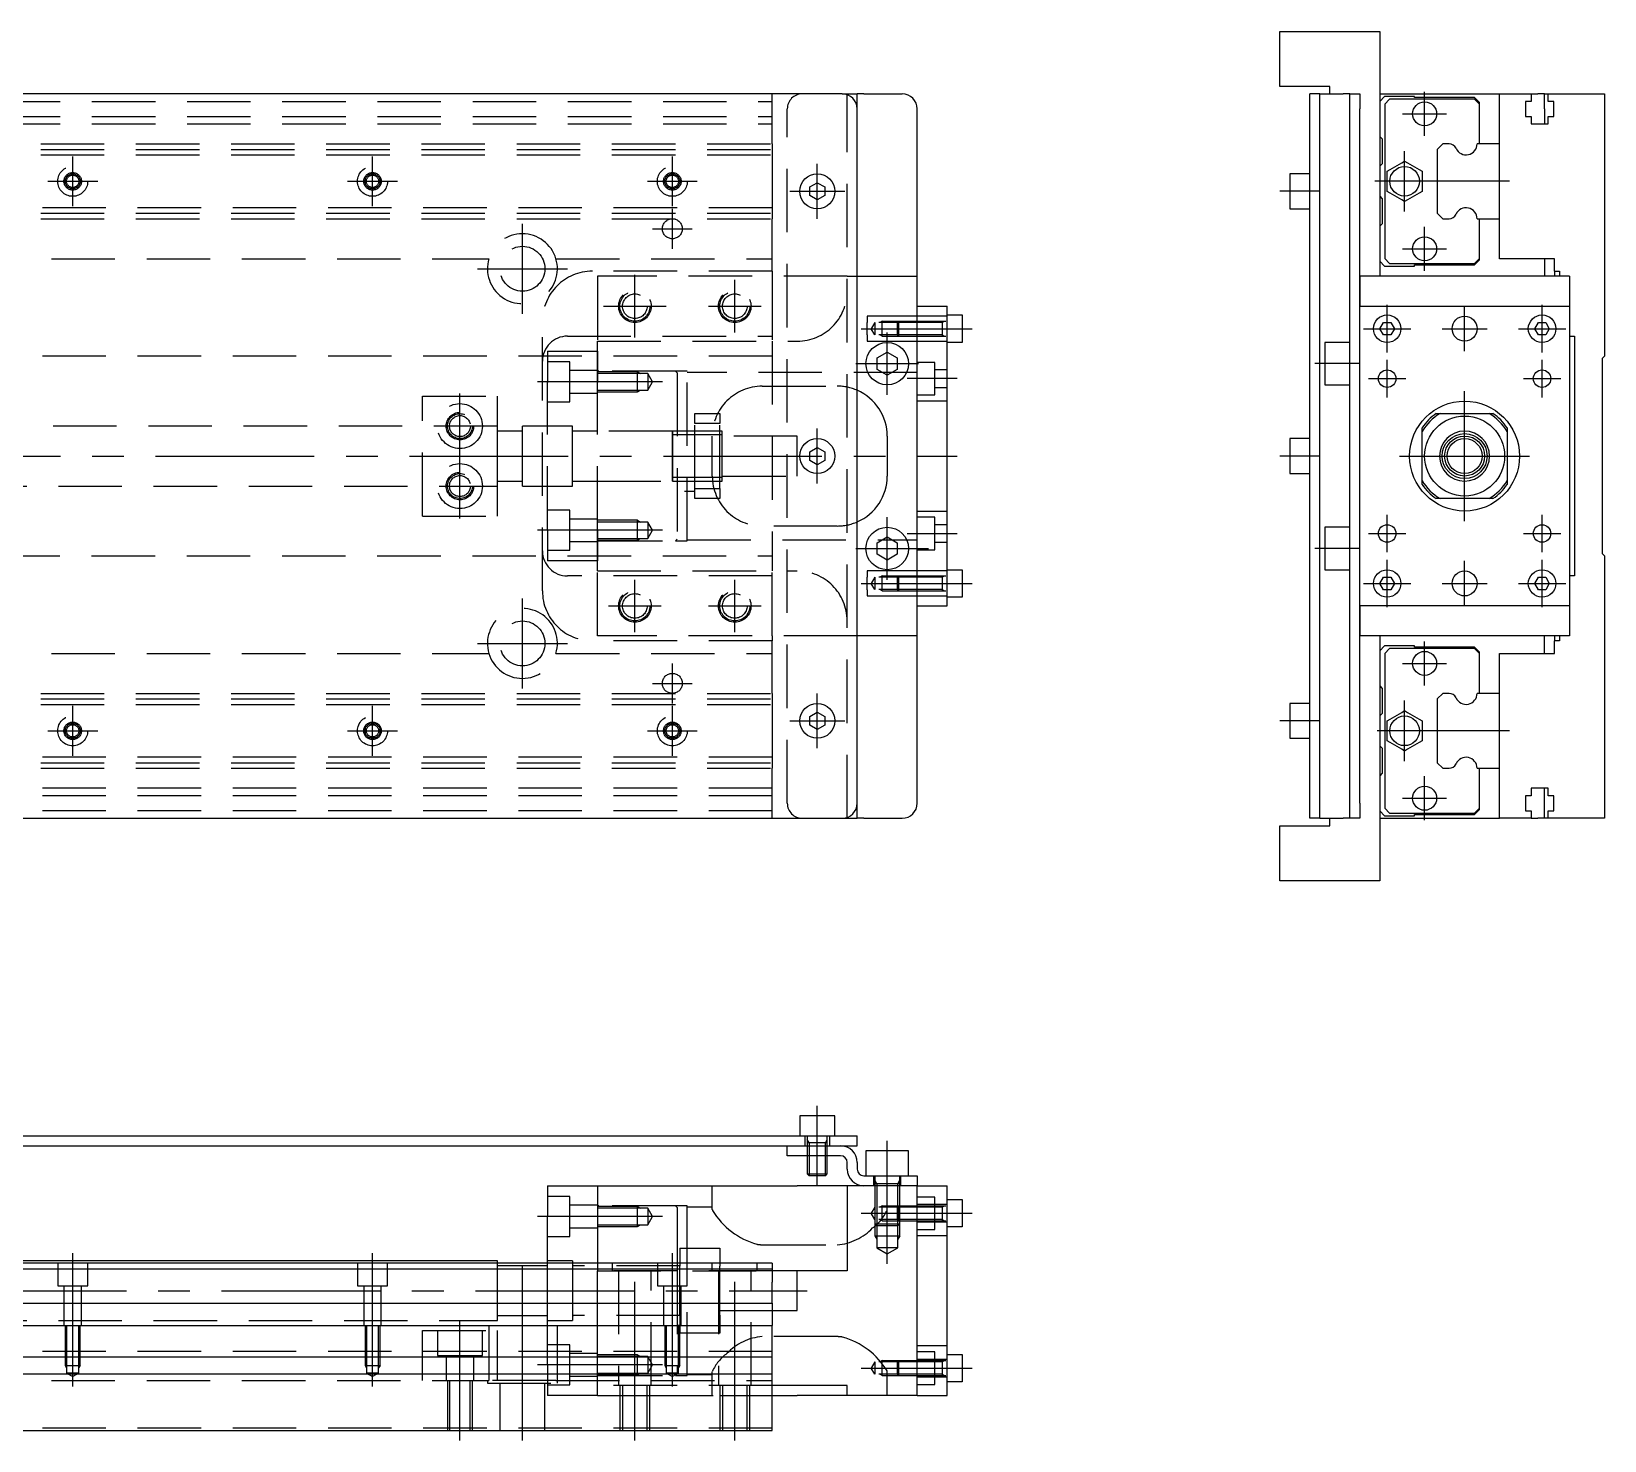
# Model space of a CAD drawing. Extents: x -94 to 627, y -24 to 282.
# Drawn here: x 311.7 to 626.6, y -2 to 280.1 of the extents above; entities that cross this region are included whole.
import ezdxf

# ---------------------------------------------------------------- set-up
doc = ezdxf.new("R2010")
doc.units = 0
doc.linetypes.add('CENTER', pattern=[50.8, 31.75, -6.35, 6.35, -6.35])
doc.linetypes.add('DASHED', pattern=[19.05, 12.7, -6.35])
doc.layers.get('0').update_dxf_attribs({"linetype": 'CONTINUOUS'})
doc.layers.add('CENTER', color=1, linetype='CENTER')

msp = doc.modelspace()

# ---------------------------------------------------------------- linework, layer by layer
at = {"color": 7, "linetype": 'CONTINUOUS'}
for p, q in [((561.55, 269.07), (561.55, 280.07)), ((561.55, 280.07), (581.55, 280.07)), ((581.55, 280.07), (581.55, 231.07)), ((571.55, 269.07), (561.55, 269.07)), ((571.55, 267.57), (571.55, 269.07)), ((474, 267.57), (-14, 267.57)), ((474, 267.57), (477, 267.57)), ((477, 264.57), (477, 267.57)), ((478.33, 267.57), (477, 267.57)), ((477, 125.57), (477, 264.57)), ((478.33, 267.57), (486, 267.57)), ((489, 125.57), (489, 264.57)), ((567.55, 264.57), (567.55, 267.57)), ((569.55, 267.57), (567.55, 267.57)), ((567.55, 125.57), (567.55, 264.57)), ((569.55, 267.57), (572.88, 267.57)), ((569.55, 264.57), (569.55, 267.57)), ((569.55, 125.57), (569.55, 264.57)), ((572.88, 267.57), (574.22, 267.57)), ((575.55, 267.57), (574.22, 267.57)), ((575.55, 267.57), (577.55, 267.57)), ((575.55, 264.57), (575.55, 267.57)), ((575.55, 125.57), (575.55, 264.57)), ((577.55, 267.57), (577.55, 264.57)), ((577.55, 231.07), (577.55, 264.57)), ((581.55, 267.57), (605.55, 267.57)), ((582.54, 267.07), (581.55, 266.08)), ((588.55, 267.07), (582.54, 267.07)), ((583.54, 266.52), (582.55, 265.53)), ((582.55, 265.53), (582.55, 234.61)), ((600.55, 266.52), (583.54, 266.52)), ((588.55, 266.82), (588.55, 267.07)), ((600.55, 266.82), (588.55, 266.82)), ((601.55, 265.82), (600.55, 266.82)), ((601.55, 265.52), (600.55, 266.52)), ((601.55, 265.52), (601.55, 265.82)), ((601.55, 257.57), (601.55, 265.52)), ((605.55, 267.57), (611.85, 267.57)), ((605.55, 257.57), (605.55, 267.57)), ((610.7, 266.07), (610.7, 263.07)), ((611.85, 266.07), (610.7, 266.07)), ((611.85, 267.57), (613.22, 267.57)), ((611.85, 267.57), (611.85, 266.07)), ((614.55, 267.57), (613.22, 267.57)), ((614.55, 264.57), (614.55, 267.57)), ((614.55, 267.57), (615.25, 267.57)), ((614.55, 264.57), (614.55, 261.57)), ((615.25, 267.57), (626.55, 267.57)), ((615.25, 266.07), (615.25, 267.57)), ((616.4, 266.07), (615.25, 266.07)), ((616.4, 263.07), (616.4, 266.07)), ((626.55, 267.57), (626.55, 215.07)), ((610.7, 263.07), (611.85, 263.07)), ((611.85, 263.07), (611.85, 261.57)), ((611.85, 261.57), (615.25, 261.57)), ((615.25, 261.57), (615.25, 263.07)), ((615.25, 263.07), (616.4, 263.07)), ((581.55, 259.07), (582.05, 258.57)), ((582.05, 258.57), (582.05, 253.57)), ((594.17, 257.57), (593.05, 256.45)), ((593.05, 256.45), (593.05, 243.69)), ((595.46, 257.57), (594.17, 257.57)), ((605.55, 257.57), (601.05, 257.57)), ((605.55, 242.57), (605.55, 257.57)), ((605.55, 242.57), (605.55, 257.57)), ((582.05, 253.57), (581.55, 253.07)), ((583.06, 252.09), (583.65, 252.43)), ((583.06, 251.41), (583.06, 252.09)), ((583.65, 252.43), (585.96, 253.76)), ((585.96, 253.76), (586.55, 254.11)), ((586.55, 254.11), (587.14, 253.76)), ((587.14, 253.76), (589.45, 252.43)), ((589.45, 252.43), (590.05, 252.09)), ((590.05, 252.09), (590.05, 251.41)), ((467.5, 248.94), (469, 249.8)), ((467.5, 247.2), (467.5, 248.94)), ((469, 249.8), (470.5, 248.94)), ((470.5, 248.94), (470.5, 247.2)), ((567.55, 251.57), (563.55, 251.57)), ((563.55, 251.57), (563.55, 248.07)), ((583.06, 248.73), (583.06, 251.41)), ((583.06, 248.05), (583.06, 248.73)), ((590.05, 251.41), (590.05, 248.73)), ((590.05, 248.73), (590.05, 248.05)), ((469, 246.34), (467.5, 247.2)), ((470.5, 247.2), (469, 246.34)), ((563.55, 248.07), (563.55, 244.57)), ((581.55, 247.07), (582.05, 246.57)), ((582.05, 246.57), (582.05, 241.57)), ((583.65, 247.71), (583.06, 248.05)), ((585.96, 246.38), (583.65, 247.71)), ((586.55, 246.03), (585.96, 246.38)), ((587.14, 246.38), (586.55, 246.03)), ((589.45, 247.71), (587.14, 246.38)), ((590.05, 248.05), (589.45, 247.71)), ((563.55, 244.57), (567.55, 244.57)), ((593.05, 243.69), (594.17, 242.57)), ((594.17, 242.57), (595.46, 242.57)), ((601.05, 242.57), (605.55, 242.57)), ((601.55, 234.62), (601.55, 242.57)), ((605.55, 234.57), (605.55, 242.57)), ((582.05, 241.57), (581.55, 241.07)), ((581.55, 234.06), (582.54, 233.07)), ((582.54, 233.07), (588.55, 233.07)), ((582.55, 234.61), (583.54, 233.62)), ((583.54, 233.62), (600.55, 233.62)), ((588.55, 233.32), (600.55, 233.32)), ((588.55, 233.07), (588.55, 233.32)), ((600.55, 233.62), (601.55, 234.62)), ((600.55, 233.32), (601.55, 234.32)), ((601.55, 234.32), (601.55, 234.62)), ((616.55, 234.57), (605.55, 234.57)), ((614.55, 234.57), (614.55, 231.07)), ((616.55, 232.07), (616.55, 234.57)), ((619.55, 231.07), (577.55, 231.07)), ((577.55, 231.07), (577.55, 225.07)), ((577.55, 225.07), (577.55, 231.07)), ((616.55, 232.07), (616.55, 231.07)), ((616.55, 232.07), (617.55, 232.07)), ((617.55, 232.07), (617.55, 231.07)), ((619.55, 231.07), (619.55, 225.07)), ((489, 225.07), (495, 225.07)), ((495, 165.07), (495, 225.07)), ((577.55, 225.07), (619.55, 225.07)), ((577.55, 165.07), (577.55, 225.07)), ((619.55, 225.07), (619.55, 165.07)), ((495, 223.32), (498, 223.32)), ((498, 223.32), (498, 217.82)), ((581.61, 220.57), (582.33, 221.82)), ((582.33, 219.32), (581.61, 220.57)), ((582.33, 221.82), (583.77, 221.82)), ((583.77, 221.82), (584.49, 220.57)), ((584.49, 220.57), (583.77, 219.32)), ((612.61, 220.57), (613.33, 221.82)), ((613.33, 219.32), (612.61, 220.57)), ((613.33, 221.82), (614.77, 221.82)), ((614.77, 221.82), (615.49, 220.57)), ((615.49, 220.57), (614.77, 219.32)), ((498, 217.82), (495, 217.82)), ((570.55, 217.82), (570.55, 213.57)), ((575.55, 217.82), (570.55, 217.82)), ((583.77, 219.32), (582.33, 219.32)), ((614.77, 219.32), (613.33, 219.32)), ((619.55, 219.07), (620.55, 219.07)), ((620.55, 219.07), (620.55, 171.07)), ((481, 214.72), (483, 215.88)), ((481, 212.42), (481, 214.72)), ((483, 215.88), (485, 214.72)), ((485, 214.72), (485, 212.42)), ((626.05, 214.57), (626.55, 215.07)), ((626.05, 214.57), (626.05, 175.57)), ((483, 211.26), (481, 212.42)), ((485, 212.42), (483, 211.26)), ((570.55, 213.57), (570.55, 209.32)), ((570.55, 209.32), (575.55, 209.32)), ((592.88, 203.57), (593.64, 203.57)), ((593.64, 203.57), (603.46, 203.57)), ((603.46, 203.57), (604.22, 203.57)), ((567.55, 198.57), (563.55, 198.57)), ((563.55, 198.57), (563.55, 195.07)), ((590.05, 199.98), (590.05, 200.74)), ((590.05, 190.16), (590.05, 199.98)), ((607.05, 200.74), (607.05, 199.98)), ((607.05, 199.98), (607.05, 190.16)), ((467.5, 195.94), (469, 196.8)), ((467.5, 194.2), (467.5, 195.94)), ((469, 196.8), (470.5, 195.94)), ((470.5, 195.94), (470.5, 194.2)), ((469, 193.34), (467.5, 194.2)), ((470.5, 194.2), (469, 193.34)), ((563.55, 195.07), (563.55, 191.57)), ((563.55, 191.57), (567.55, 191.57)), ((590.05, 189.4), (590.05, 190.16)), ((607.05, 190.16), (607.05, 189.4)), ((593.64, 186.57), (592.88, 186.57)), ((603.46, 186.57), (593.64, 186.57)), ((604.22, 186.57), (603.46, 186.57)), ((575.55, 180.82), (570.55, 180.82)), ((570.55, 180.82), (570.55, 176.57)), ((481, 177.72), (483, 178.88)), ((481, 175.42), (481, 177.72)), ((483, 178.88), (485, 177.72)), ((485, 177.72), (485, 175.42)), ((570.55, 176.57), (570.55, 172.32)), ((483, 174.26), (481, 175.42)), ((485, 175.42), (483, 174.26)), ((626.55, 175.07), (626.05, 175.57)), ((626.55, 175.07), (626.55, 122.57)), ((495, 172.32), (498, 172.32)), ((498, 172.32), (498, 166.82)), ((570.55, 172.32), (575.55, 172.32)), ((581.61, 169.57), (582.33, 170.82)), ((582.33, 170.82), (583.77, 170.82)), ((583.77, 170.82), (584.49, 169.57)), ((612.61, 169.57), (613.33, 170.82)), ((613.33, 170.82), (614.77, 170.82)), ((614.77, 170.82), (615.49, 169.57)), ((620.55, 171.07), (619.55, 171.07)), ((582.33, 168.32), (581.61, 169.57)), ((583.77, 168.32), (582.33, 168.32)), ((584.49, 169.57), (583.77, 168.32)), ((613.33, 168.32), (612.61, 169.57)), ((614.77, 168.32), (613.33, 168.32)), ((615.49, 169.57), (614.77, 168.32)), ((489, 165.07), (495, 165.07)), ((498, 166.82), (495, 166.82)), ((619.55, 165.07), (577.55, 165.07)), ((577.55, 165.07), (577.55, 159.07)), ((577.55, 159.07), (577.55, 165.07)), ((619.55, 165.07), (619.55, 159.07)), ((619.55, 159.07), (577.55, 159.07)), ((577.55, 125.57), (577.55, 159.07)), ((581.55, 159.07), (581.55, 110.07)), ((614.55, 155.57), (614.55, 159.07)), ((616.55, 159.07), (616.55, 158.07)), ((617.55, 158.07), (616.55, 158.07)), ((616.55, 155.57), (616.55, 158.07)), ((617.55, 159.07), (617.55, 158.07)), ((582.54, 157.07), (581.55, 156.08)), ((588.55, 157.07), (582.54, 157.07)), ((583.54, 156.52), (582.55, 155.53)), ((582.55, 155.53), (582.55, 124.61)), ((600.55, 156.52), (583.54, 156.52)), ((588.55, 156.82), (588.55, 157.07)), ((600.55, 156.82), (588.55, 156.82)), ((601.55, 155.82), (600.55, 156.82)), ((601.55, 155.52), (600.55, 156.52)), ((601.55, 155.52), (601.55, 155.82)), ((601.55, 147.57), (601.55, 155.52)), ((605.55, 155.57), (616.55, 155.57)), ((605.55, 147.57), (605.55, 155.57)), ((581.55, 149.07), (582.05, 148.57)), ((582.05, 148.57), (582.05, 143.57)), ((567.55, 145.57), (563.55, 145.57)), ((563.55, 145.57), (563.55, 142.07)), ((594.17, 147.57), (593.05, 146.45)), ((593.05, 146.45), (593.05, 133.69)), ((595.46, 147.57), (594.17, 147.57)), ((605.55, 147.57), (601.05, 147.57)), ((605.55, 132.57), (605.55, 147.57)), ((605.55, 132.57), (605.55, 147.57)), ((467.5, 142.94), (469, 143.8)), ((467.5, 141.2), (467.5, 142.94)), ((469, 143.8), (470.5, 142.94)), ((470.5, 142.94), (470.5, 141.2)), ((563.55, 142.07), (563.55, 138.57)), ((582.05, 143.57), (581.55, 143.07)), ((583.06, 142.09), (583.65, 142.43)), ((583.06, 141.41), (583.06, 142.09)), ((583.65, 142.43), (585.96, 143.76)), ((585.96, 143.76), (586.55, 144.11)), ((586.55, 144.11), (587.14, 143.76)), ((587.14, 143.76), (589.45, 142.43)), ((589.45, 142.43), (590.05, 142.09)), ((590.05, 142.09), (590.05, 141.41)), ((469, 140.34), (467.5, 141.2)), ((470.5, 141.2), (469, 140.34)), ((563.55, 138.57), (567.55, 138.57)), ((583.06, 138.73), (583.06, 141.41)), ((583.06, 138.05), (583.06, 138.73)), ((590.05, 141.41), (590.05, 138.73)), ((590.05, 138.73), (590.05, 138.05)), ((581.55, 137.07), (582.05, 136.57)), ((582.05, 136.57), (582.05, 131.57)), ((583.65, 137.71), (583.06, 138.05)), ((585.96, 136.38), (583.65, 137.71)), ((586.55, 136.03), (585.96, 136.38)), ((587.14, 136.38), (586.55, 136.03)), ((589.45, 137.71), (587.14, 136.38)), ((590.05, 138.05), (589.45, 137.71)), ((593.05, 133.69), (594.17, 132.57)), ((594.17, 132.57), (595.46, 132.57)), ((601.05, 132.57), (605.55, 132.57)), ((601.55, 124.62), (601.55, 132.57)), ((605.55, 122.57), (605.55, 132.57)), ((582.05, 131.57), (581.55, 131.07)), ((610.7, 127.07), (610.7, 124.07)), ((611.85, 127.07), (610.7, 127.07)), ((611.85, 128.57), (611.85, 127.07)), ((615.25, 128.57), (611.85, 128.57)), ((614.55, 125.57), (614.55, 128.57)), ((615.25, 127.07), (615.25, 128.57)), ((616.4, 127.07), (615.25, 127.07)), ((616.4, 124.07), (616.4, 127.07)), ((477, 122.57), (477, 125.57)), ((567.55, 122.57), (567.55, 125.57)), ((569.55, 122.57), (569.55, 125.57)), ((575.55, 122.57), (575.55, 125.57)), ((577.55, 125.57), (577.55, 122.57)), ((581.55, 124.06), (582.54, 123.07)), ((582.54, 123.07), (588.55, 123.07)), ((582.55, 124.61), (583.54, 123.62)), ((583.54, 123.62), (600.55, 123.62)), ((588.55, 123.32), (600.55, 123.32)), ((588.55, 123.07), (588.55, 123.32)), ((600.55, 123.62), (601.55, 124.62)), ((600.55, 123.32), (601.55, 124.32)), ((601.55, 124.32), (601.55, 124.62)), ((610.7, 124.07), (611.85, 124.07)), ((611.85, 124.07), (611.85, 122.57)), ((614.55, 122.57), (614.55, 125.57)), ((615.25, 122.57), (615.25, 124.07)), ((615.25, 124.07), (616.4, 124.07)), ((-14, 122.57), (474, 122.57)), ((474, 122.57), (477, 122.57)), ((478.33, 122.57), (477, 122.57)), ((478.33, 122.57), (486, 122.57)), ((561.55, 121.07), (571.55, 121.07)), ((561.55, 110.07), (561.55, 121.07)), ((569.55, 122.57), (567.55, 122.57)), ((569.55, 122.57), (572.88, 122.57)), ((571.55, 121.07), (571.55, 122.57)), ((572.88, 122.57), (574.22, 122.57)), ((575.55, 122.57), (574.22, 122.57)), ((577.55, 122.57), (575.55, 122.57)), ((581.55, 122.57), (605.55, 122.57)), ((611.85, 122.57), (605.55, 122.57)), ((611.85, 122.57), (613.22, 122.57)), ((614.55, 122.57), (613.22, 122.57)), ((615.25, 122.57), (614.55, 122.57)), ((626.55, 122.57), (615.25, 122.57)), ((581.55, 110.07), (561.55, 110.07)), ((472.5, 63), (465.5, 63)), ((465.5, 63), (465.5, 59)), ((472.5, 59), (472.5, 63)), ((305, 59), (474, 59)), ((305, 57), (466, 57)), ((463, 55), (463, 57)), ((466, 57), (473.67, 57)), ((466, 57), (473.67, 57)), ((473.67, 57), (474, 57)), ((474, 59), (477, 59)), ((474, 57), (477, 57)), ((477, 57), (477, 59)), ((466, 55), (463, 55)), ((473.67, 55), (466, 55)), ((467, 55), (467, 51.38)), ((471, 51.38), (471, 55)), ((475, 52.33), (475, 53.67)), ((477, 53.67), (477, 52.33)), ((478.75, 56), (478.75, 51)), ((487.25, 56), (478.75, 56)), ((487.25, 51), (487.25, 56)), ((467, 51.38), (471, 51.38)), ((467.38, 51), (467, 51.38)), ((470.62, 51), (467.38, 51)), ((470.62, 51), (471, 51.38)), ((478.33, 51), (486, 51)), ((486, 51), (489, 51)), ((489, 51), (489, 49)), ((415, 49), (415.34, 49)), ((415, 49), (415, 42.75)), ((415.34, 49), (424.66, 49)), ((424.66, 49), (425, 49)), ((425, 49), (425, 33.5)), ((425, 49), (465, 49)), ((475, 49), (465, 49)), ((475, 49), (475, 32)), ((478.33, 49), (475, 49)), ((486, 49), (478.33, 49)), ((486, 49), (478.33, 49)), ((489, 49), (486, 49)), ((489, 49), (486, 49)), ((489, 7), (489, 49)), ((489, 49), (495, 49)), ((495, 7), (495, 49)), ((495, 46.25), (498, 46.25)), ((498, 46.25), (498, 40.75)), ((415, 33.5), (415, 42.75)), ((498, 40.75), (495, 40.75)), ((405, 34), (300.5, 34)), ((460, 33.5), (300.5, 33.5)), ((300.5, 32.38), (460, 32.38)), ((405, 33.5), (405, 34)), ((460, 33.5), (460, 32.38)), ((460, 32.38), (460, 31.09)), ((475, 32), (460, 32)), ((460, 32), (460, 31.09)), ((460, 31.09), (460, 29.72)), ((460, 31.09), (460, 29.72)), ((460, 25.5), (460, 29.72)), ((460, 25.5), (460, 29.72)), ((300.5, 25.5), (460, 25.5)), ((460, 25.5), (460, 21)), ((460, 25.5), (460, 21)), ((0, 21), (460, 21)), ((460, 14.7), (460, 21)), ((460, 14.7), (460, 21)), ((460, 14.7), (0, 14.7)), ((460, 11.3), (460, 14.7)), ((460, 7), (460, 14.7)), ((495, 15.25), (498, 15.25)), ((498, 15.25), (498, 9.75)), ((460, 11.3), (0, 11.3)), ((460, 0), (460, 11.3)), ((498, 9.75), (495, 9.75)), ((475, 9), (460, 9)), ((460, 7), (465, 7)), ((475, 7), (465, 7)), ((475, 7), (475, 9)), ((489, 7), (475, 7)), ((489, 7), (495, 7)), ((0, 0), (460, 0))]:
    msp.add_line(p, q, dxfattribs=at)
at = {"color": 3, "linetype": 'DASHED'}
for p, q in [((0, 266.07), (460, 266.07)), ((460, 257.57), (460, 267.57)), ((463, 125.57), (463, 264.57)), ((475, 122.57), (475, 267.57)), ((0, 263.07), (460, 263.07)), ((0, 261.57), (460, 261.57)), ((275.5, 257.57), (460, 257.57)), ((275.5, 256.45), (460, 256.45)), ((275.5, 255.37), (460, 255.37)), ((460, 257.57), (460, 256.45)), ((460, 256.45), (460, 243.69)), ((460, 244.77), (275.5, 244.77)), ((275.5, 243.69), (460, 243.69)), ((275.5, 242.57), (460, 242.57)), ((460, 243.69), (460, 242.57)), ((460, 234.57), (460, 242.57)), ((296.71, 234.57), (403.29, 234.57)), ((416.71, 234.57), (460, 234.57)), ((460, 232.07), (460, 234.57)), ((460, 232.07), (424, 232.07)), ((475, 231.07), (425, 231.07)), ((425, 231.07), (425, 218.07)), ((460, 232.07), (460, 231.07)), ((460, 231.07), (460, 218.07)), ((475, 231.07), (477, 231.07)), ((477, 231.07), (489, 231.07)), ((414, 168.07), (414, 222.07)), ((489, 223.07), (479, 223.07)), ((479, 223.07), (479, 221.82)), ((479, 219.32), (479, 221.82)), ((480.5, 221.8), (479.79, 220.57)), ((480.5, 219.34), (479.79, 220.57)), ((480.5, 221.8), (480.5, 219.34)), ((494, 221.8), (480.5, 221.8)), ((482, 222.07), (481.53, 221.8)), ((482, 219.07), (482, 222.07)), ((482, 222.07), (495, 222.07)), ((485, 221.8), (485.27, 222.07)), ((485, 221.8), (485, 219.34)), ((485.27, 222.07), (485.27, 219.07)), ((495, 223.07), (489, 223.07)), ((494, 222.07), (494, 219.07)), ((494, 221.8), (494.47, 222.07)), ((419, 219.07), (460, 219.07)), ((425, 218.07), (465, 218.07)), ((425, 209.82), (425, 218.07)), ((460, 218.07), (460, 172.07)), ((479, 219.32), (479, 218.07)), ((479, 218.07), (489, 218.07)), ((494, 219.34), (480.5, 219.34)), ((482, 219.07), (481.53, 219.34)), ((482, 219.07), (495, 219.07)), ((485, 219.34), (485.27, 219.07)), ((489, 218.07), (495, 218.07)), ((494, 219.34), (494.47, 219.07)), ((460, 215.07), (76.14, 215.07)), ((415, 216.07), (415, 209.82)), ((415, 216.07), (415.34, 216.07)), ((415.34, 216.07), (424.66, 216.07)), ((424.66, 216.07), (425, 216.07)), ((425, 216.07), (425, 209.82)), ((419.5, 213.92), (415, 213.92)), ((419.5, 205.92), (419.5, 213.92)), ((425, 212.17), (419.5, 212.17)), ((425.3, 212.07), (425, 212.07)), ((431.15, 211.92), (425, 211.92)), ((431.15, 211.92), (425, 211.92)), ((431.5, 211.57), (425, 211.57)), ((440.66, 212.07), (425.3, 212.07)), ((440.66, 212.07), (425.3, 212.07)), ((433, 211.92), (431.15, 211.92)), ((433, 211.57), (431.5, 211.57)), ((433, 207.92), (433, 211.92)), ((433, 211.92), (433.61, 211.57)), ((435.1, 211.57), (433, 211.57)), ((436.05, 209.92), (435.1, 211.57)), ((435.1, 211.57), (435.1, 209.92)), ((441, 211.73), (440.66, 212.07)), ((443, 212.07), (440.66, 212.07)), ((441, 211.73), (441, 178.41)), ((443, 178.07), (443, 212.07)), ((489, 211.82), (443, 211.82)), ((492.5, 213.82), (489, 213.82)), ((492.5, 207.32), (492.5, 213.82)), ((495, 212.32), (492.5, 212.32)), ((415, 180.32), (415, 209.82)), ((425, 180.32), (425, 209.82)), ((425, 180.32), (425, 209.82)), ((425, 208.27), (431.5, 208.27)), ((425, 207.92), (431.15, 207.92)), ((425, 207.92), (431.15, 207.92)), ((431.15, 207.92), (433, 207.92)), ((431.5, 208.27), (433, 208.27)), ((433, 208.27), (435.1, 208.27)), ((433, 207.92), (433.61, 208.27)), ((435.1, 208.27), (436.05, 209.92)), ((435.1, 209.92), (435.1, 208.27)), ((458, 209.07), (473, 209.07)), ((492.5, 208.82), (495, 208.82)), ((390, 207.07), (405, 207.07)), ((390, 183.07), (390, 207.07)), ((405, 201.07), (405, 207.07)), ((415, 205.92), (419.5, 205.92)), ((419.5, 207.67), (425, 207.67)), ((489, 207.32), (492.5, 207.32)), ((495, 206.07), (489, 206.07)), ((444.5, 203.57), (449.5, 203.57)), ((444.5, 201.57), (444.5, 203.57)), ((449.5, 201.57), (444.5, 201.57)), ((444.5, 188.57), (444.5, 201.57)), ((449.5, 203.57), (449.5, 201.57)), ((449.5, 188.57), (449.5, 201.57)), ((405, 201.07), (260, 201.07)), ((405, 195.07), (405, 201.07)), ((410, 200.07), (405, 200.07)), ((410, 198.39), (410, 201.07)), ((420, 201.07), (410, 201.07)), ((410, 195.07), (410, 198.39)), ((420, 195.07), (420, 201.07)), ((425, 200.07), (420, 200.07)), ((440.01, 200.07), (425, 200.07)), ((441, 200.07), (440, 200.07)), ((440, 190.07), (440, 200.07)), ((440, 200.07), (440, 199.51)), ((440, 199.51), (440, 200.07)), ((440, 199.32), (440, 200.07)), ((440, 199.51), (440, 190.63)), ((441, 199.32), (440, 199.32)), ((440, 199.32), (440, 190.82)), ((442.05, 200.07), (441, 200.07)), ((442, 199.32), (441, 199.32)), ((444.5, 199.32), (442, 199.32)), ((444.5, 200.07), (442.05, 200.07)), ((449.5, 200.07), (444.5, 200.07)), ((449.5, 199.32), (444.5, 199.32)), ((448, 191.07), (448, 199.07)), ((450, 200.07), (449.5, 200.07)), ((450, 199.32), (449.5, 199.32)), ((450, 195.07), (450, 200.07)), ((465, 199.07), (450, 199.07)), ((465, 195.07), (465, 199.07)), ((483, 199.07), (483, 191.07)), ((405, 189.07), (405, 195.07)), ((410, 191.75), (410, 195.07)), ((420, 189.07), (420, 195.07)), ((450, 190.07), (450, 195.07)), ((465, 191.07), (465, 195.07)), ((260, 189.07), (405, 189.07)), ((405, 190.07), (410, 190.07)), ((405, 183.07), (405, 189.07)), ((410, 189.07), (410, 191.75)), ((410, 189.07), (420, 189.07)), ((420, 190.07), (425, 190.07)), ((425, 190.07), (440.01, 190.07)), ((440, 190.82), (441, 190.82)), ((440, 190.07), (440, 190.82)), ((440, 190.63), (440, 190.07)), ((440, 190.07), (440, 190.63)), ((440, 190.07), (441, 190.07)), ((441, 190.82), (442, 190.82)), ((441, 190.07), (442.05, 190.07)), ((442, 190.82), (444.5, 190.82)), ((442.05, 190.07), (444.5, 190.07)), ((444.5, 190.82), (449.5, 190.82)), ((444.5, 190.07), (449.5, 190.07)), ((449.5, 190.82), (450, 190.82)), ((449.5, 190.07), (450, 190.07)), ((450, 191.07), (465, 191.07)), ((442.46, 188.07), (444.5, 188.07)), ((444.5, 188.57), (449.5, 188.57)), ((444.5, 186.57), (444.5, 188.57)), ((449.5, 186.57), (444.5, 186.57)), ((449.5, 188.57), (449.5, 186.57)), ((390, 183.07), (405, 183.07)), ((419.5, 184.22), (415, 184.22)), ((419.5, 176.22), (419.5, 184.22)), ((489, 184.07), (495, 184.07)), ((492.5, 182.82), (489, 182.82)), ((492.5, 176.32), (492.5, 182.82)), ((415, 180.32), (415, 174.07)), ((425, 182.47), (419.5, 182.47)), ((431.15, 182.22), (425, 182.22)), ((431.15, 182.22), (425, 182.22)), ((431.5, 181.87), (425, 181.87)), ((425, 180.32), (425, 174.07)), ((425, 172.07), (425, 180.32)), ((433, 182.22), (431.15, 182.22)), ((433, 181.87), (431.5, 181.87)), ((433, 178.22), (433, 182.22)), ((433, 182.22), (433.61, 181.87)), ((435.1, 181.87), (433, 181.87)), ((436.05, 180.22), (435.1, 181.87)), ((435.1, 181.87), (435.1, 180.22)), ((435.1, 178.57), (436.05, 180.22)), ((435.1, 180.22), (435.1, 178.57)), ((473, 181.07), (458, 181.07)), ((495, 181.32), (492.5, 181.32)), ((419.5, 177.97), (425, 177.97)), ((425, 178.57), (431.5, 178.57)), ((425, 178.22), (431.15, 178.22)), ((425, 178.22), (431.15, 178.22)), ((425, 178.07), (425.3, 178.07)), ((425.3, 178.07), (440.66, 178.07)), ((425.3, 178.07), (440.66, 178.07)), ((431.15, 178.22), (433, 178.22)), ((431.5, 178.57), (433, 178.57)), ((433, 178.57), (435.1, 178.57)), ((433, 178.22), (433.61, 178.57)), ((440.66, 178.07), (441, 178.41)), ((440.66, 178.07), (443, 178.07)), ((443, 178.32), (489, 178.32)), ((489, 176.32), (492.5, 176.32)), ((492.5, 177.82), (495, 177.82)), ((76.14, 175.07), (460, 175.07)), ((415, 176.22), (419.5, 176.22)), ((415.34, 174.07), (415, 174.07)), ((424.66, 174.07), (415.34, 174.07)), ((425, 174.07), (424.66, 174.07)), ((460, 171.07), (419, 171.07)), ((425, 172.07), (465, 172.07)), ((425, 159.07), (425, 172.07)), ((460, 159.07), (460, 172.07)), ((489, 172.07), (479, 172.07)), ((479, 172.07), (479, 170.82)), ((479, 168.32), (479, 170.82)), ((480.5, 170.8), (479.79, 169.57)), ((480.5, 170.8), (480.5, 168.34)), ((494, 170.8), (480.5, 170.8)), ((482, 171.07), (481.53, 170.8)), ((482, 168.07), (482, 171.07)), ((482, 171.07), (495, 171.07)), ((485, 170.8), (485.27, 171.07)), ((485, 170.8), (485, 168.34)), ((485.27, 171.07), (485.27, 168.07)), ((495, 172.07), (489, 172.07)), ((494, 171.07), (494, 168.07)), ((494, 170.8), (494.47, 171.07)), ((479, 168.32), (479, 167.07)), ((479, 167.07), (489, 167.07)), ((480.5, 168.34), (479.79, 169.57)), ((494, 168.34), (480.5, 168.34)), ((482, 168.07), (481.53, 168.34)), ((482, 168.07), (495, 168.07)), ((485, 168.34), (485.27, 168.07)), ((489, 167.07), (495, 167.07)), ((494, 168.34), (494.47, 168.07)), ((460, 158.07), (424, 158.07)), ((475, 159.07), (425, 159.07)), ((460, 159.07), (460, 158.07)), ((460, 155.57), (460, 158.07)), ((477, 159.07), (475, 159.07)), ((489, 159.07), (477, 159.07)), ((296.71, 155.57), (403.29, 155.57)), ((416.71, 155.57), (460, 155.57)), ((460, 147.57), (460, 155.57)), ((275.5, 147.57), (460, 147.57)), ((275.5, 146.45), (460, 146.45)), ((275.5, 145.37), (460, 145.37)), ((460, 147.57), (460, 146.45)), ((460, 146.45), (460, 133.69)), ((460, 134.77), (275.5, 134.77)), ((275.5, 133.69), (460, 133.69)), ((275.5, 132.57), (460, 132.57)), ((460, 133.69), (460, 132.57)), ((460, 122.57), (460, 132.57)), ((460, 128.57), (0, 128.57)), ((460, 127.07), (0, 127.07)), ((460, 124.07), (0, 124.07)), ((466.5, 59), (466.5, 57)), ((467, 59), (467, 57.6)), ((467.38, 57.6), (467, 58.26)), ((471, 57.6), (467, 57.6)), ((471, 57.6), (467, 57.6)), ((469, 57.6), (467, 57.6)), ((467, 57.6), (467, 57.6)), ((467, 57.6), (467, 57)), ((467, 57.6), (467, 57.59)), ((467, 57), (467, 55)), ((467, 57), (467, 55)), ((467.38, 57.6), (467.38, 57)), ((467.38, 57), (467.38, 55)), ((470.62, 57.6), (471, 58.26)), ((470.62, 57), (470.62, 57.6)), ((470.62, 55), (470.62, 57)), ((471, 57.6), (471, 59)), ((471, 57), (471, 57.6)), ((471, 57.6), (471, 57.6)), ((471, 57.59), (471, 57.6)), ((471, 55), (471, 57)), ((471, 55), (471, 57)), ((471.5, 57), (471.5, 59)), ((480.25, 51), (480.25, 49)), ((480.5, 51), (480.5, 49.4)), ((485.5, 49.4), (485.5, 51)), ((485.75, 49), (485.75, 51)), ((448, 44.27), (448, 49)), ((480.9, 49.4), (480.5, 50.09)), ((485.5, 49.4), (480.5, 49.4)), ((485.5, 49.4), (480.5, 49.4)), ((483, 49.4), (480.5, 49.4)), ((480.5, 49.4), (480.5, 49.39)), ((480.5, 49.4), (480.5, 49.4)), ((480.5, 49.4), (480.5, 49)), ((480.5, 49), (480.5, 39)), ((480.9, 49.4), (480.9, 49)), ((480.9, 49), (480.9, 41)), ((483, 44.27), (483, 49)), ((485.1, 49.4), (485.5, 50.09)), ((485.1, 49), (485.1, 49.4)), ((485.1, 41), (485.1, 49)), ((485.5, 49.39), (485.5, 49.4)), ((485.5, 49), (485.5, 49.4)), ((485.5, 49.4), (485.5, 49.4)), ((485.5, 41.4), (485.5, 49)), ((419.5, 46.85), (415, 46.85)), ((419.5, 38.85), (419.5, 46.85)), ((425, 45.1), (419.5, 45.1)), ((425.3, 45), (425, 45)), ((431.15, 44.85), (425, 44.85)), ((431.15, 44.85), (425, 44.85)), ((431.5, 44.5), (425, 44.5)), ((440.66, 45), (425.3, 45)), ((433, 44.85), (431.15, 44.85)), ((433, 44.5), (431.5, 44.5)), ((433, 40.85), (433, 44.85)), ((433, 44.85), (433.61, 44.5)), ((435.1, 44.5), (433, 44.5)), ((436.05, 42.85), (435.1, 44.5)), ((435.1, 44.5), (435.1, 42.85)), ((443, 45), (440.66, 45)), ((441, 44.66), (440.66, 45)), ((441, 44.66), (441, 33.5)), ((443, 33.5), (443, 45)), ((448, 44.75), (443, 44.75)), ((448, 44.27), (448.01, 44.16)), ((448.01, 44.16), (448.03, 44.04)), ((480.5, 44.73), (479.79, 43.5)), ((480.5, 44.73), (480.5, 42.27)), ((494, 44.73), (480.5, 44.73)), ((482, 45), (481.53, 44.73)), ((482, 42), (482, 45)), ((482, 45), (495, 45)), ((482.99, 44.15), (483, 44.27)), ((485, 44.73), (485.27, 45)), ((485, 44.73), (485, 42.27)), ((485.27, 45), (485.27, 42)), ((492.5, 46.75), (489, 46.75)), ((495, 45.25), (489, 45.25)), ((492.5, 43.5), (492.5, 46.75)), ((494, 45), (494, 42)), ((494, 44.73), (494.47, 45)), ((425, 41.2), (431.5, 41.2)), ((431.5, 41.2), (433, 41.2)), ((433, 41.2), (435.1, 41.2)), ((433, 40.85), (433.61, 41.2)), ((435.1, 41.2), (436.05, 42.85)), ((435.1, 42.85), (435.1, 41.2)), ((480.5, 42.27), (479.79, 43.5)), ((494, 42.27), (480.5, 42.27)), ((480.5, 41.4), (480.9, 41)), ((480.5, 41.4), (485.5, 41.4)), ((485.1, 41), (480.9, 41)), ((480.9, 41), (480.9, 39)), ((482, 42), (481.53, 42.27)), ((482, 42), (495, 42)), ((485, 42.27), (485.27, 42)), ((485.1, 41), (485.5, 41.4)), ((485.1, 39), (485.1, 41)), ((485.5, 39), (485.5, 41.4)), ((489, 41.75), (495, 41.75)), ((492.5, 40.25), (492.5, 43.5)), ((494, 42.27), (494.47, 42)), ((415, 38.85), (419.5, 38.85)), ((419.5, 40.6), (425, 40.6)), ((425, 40.85), (431.15, 40.85)), ((425, 40.85), (431.15, 40.85)), ((431.15, 40.85), (433, 40.85)), ((480.5, 39), (485.5, 39)), ((480.5, 39), (480.9, 38.31)), ((480.9, 39), (480.9, 36.57)), ((485.1, 36.57), (485.1, 39)), ((485.5, 39), (485.1, 38.31)), ((489, 40.25), (492.5, 40.25)), ((495, 39), (489, 39)), ((441.5, 36.5), (441.9, 36.5)), ((441.5, 36.5), (441.5, 33.5)), ((441.9, 36.5), (449.5, 36.5)), ((448.1, 36.5), (448.5, 36.5)), ((449.5, 36.5), (449.5, 33.5)), ((458, 37.2), (473, 37.2)), ((483, 36.57), (480.9, 36.57)), ((480.9, 36.57), (483, 35.36)), ((485.1, 36.57), (483, 36.57)), ((483, 35.36), (485.1, 36.57)), ((317, 33.5), (317, 29)), ((323, 29), (323, 33.5)), ((377, 33.5), (377, 29)), ((383, 29), (383, 33.5)), ((405, 22), (405, 33.5)), ((410, 33), (405, 33)), ((410, 23), (410, 33)), ((415, 33), (410, 33)), ((420, 34), (415, 34)), ((415, 21), (415, 33.5)), ((420, 34), (420, 22)), ((420.2, 33), (420.15, 33)), ((441.5, 33), (420.2, 33)), ((425, 33.5), (425, 32)), ((425, 33.5), (425, 32)), ((425, 32), (460, 32)), ((425, 21), (425, 32)), ((460, 32), (425, 32)), ((425, 21), (425, 32)), ((428, 32), (428, 33.5)), ((429.25, 32), (429.25, 9)), ((429.25, 32), (429.25, 9)), ((435.75, 9), (435.75, 32)), ((437, 33.5), (437, 29)), ((441, 33.5), (441, 32)), ((441, 32), (441, 11.34)), ((441.5, 33.5), (441.5, 32.91)), ((441.5, 32), (441.5, 32.91)), ((441.5, 23.09), (441.5, 32)), ((443, 29), (443, 33.5)), ((443, 29), (443, 33.5)), ((448, 32), (448, 33.5)), ((449.25, 32), (449.25, 9)), ((449.5, 33.5), (449.5, 32.91)), ((449.5, 32), (449.5, 32.91)), ((449.5, 23.09), (449.5, 32)), ((455.75, 9), (455.75, 32)), ((455.75, 9), (455.75, 32)), ((457, 32), (457, 33.5)), ((465, 32), (460, 32)), ((465, 24), (465, 32)), ((317, 29), (323, 29)), ((318.25, 29), (318.25, 21)), ((321.75, 21), (321.75, 29)), ((377, 29), (383, 29)), ((378.25, 29), (378.25, 21)), ((381.75, 21), (381.75, 29)), ((437, 29), (443, 29)), ((438.25, 29), (438.25, 21)), ((441.75, 21), (441.75, 29)), ((443, 11), (443, 28)), ((405, 23), (410, 23)), ((410, 23), (415, 23)), ((420.15, 23), (420.2, 23)), ((441.5, 23), (420.2, 23)), ((441.5, 23.09), (441.5, 19.5)), ((449.5, 24), (460, 24)), ((449.5, 23.09), (449.5, 19.5)), ((460, 24), (465, 24)), ((260, 22), (405, 22)), ((318.5, 21), (318.5, 15.25)), ((318.5, 21), (318.5, 15.25)), ((318.77, 21), (318.77, 15)), ((321.23, 15), (321.23, 21)), ((321.5, 15.25), (321.5, 21)), ((321.5, 15.25), (321.5, 21)), ((378.5, 21), (378.5, 15.25)), ((378.5, 21), (378.5, 15.25)), ((378.77, 21), (378.77, 15)), ((381.23, 15), (381.23, 21)), ((381.5, 15.25), (381.5, 21)), ((381.5, 15.25), (381.5, 21)), ((390, 20), (405, 20)), ((390, 14.7), (390, 20)), ((393, 20), (393, 15)), ((402, 15), (402, 20)), ((403.29, 21), (403.29, 10)), ((405, 14.7), (405, 20)), ((415, 22), (420, 22)), ((415, 14.7), (415, 21)), ((417, 9.5), (417, 21)), ((425, 14.7), (425, 21)), ((438.25, 21), (441.75, 21)), ((438.5, 21), (438.5, 15.25)), ((438.5, 21), (438.5, 15.25)), ((438.77, 21), (438.77, 15)), ((441.5, 21), (441, 21)), ((441.23, 15), (441.23, 21)), ((441.5, 15.25), (441.5, 21)), ((441.5, 15.25), (441.5, 21)), ((449.5, 19.5), (441.5, 19.5)), ((441.9, 19.5), (441.75, 19.5)), ((448.5, 19.5), (448.1, 19.5)), ((460, 15.85), (0, 15.85)), ((419.5, 17.15), (415, 17.15)), ((419.5, 9.15), (419.5, 17.15)), ((473, 18.8), (458, 18.8)), ((489, 17), (495, 17)), ((492.5, 15.75), (489, 15.75)), ((492.5, 12.5), (492.5, 15.75)), ((318.5, 15.25), (318.5, 14.7)), ((318.5, 14.7), (318.5, 13)), ((318.5, 13), (321.5, 13)), ((318.5, 13), (318.77, 12.53)), ((318.77, 15), (318.77, 13)), ((318.77, 13), (318.77, 11.5)), ((321.23, 13), (321.23, 15)), ((321.23, 11.5), (321.23, 13)), ((321.5, 13), (321.23, 12.53)), ((321.5, 14.7), (321.5, 15.25)), ((321.5, 13), (321.5, 14.7)), ((378.5, 15.25), (378.5, 14.7)), ((378.5, 14.7), (378.5, 13)), ((378.5, 13), (381.5, 13)), ((378.5, 13), (378.77, 12.53)), ((378.77, 15), (378.77, 13)), ((378.77, 13), (378.77, 11.5)), ((381.23, 13), (381.23, 15)), ((381.23, 11.5), (381.23, 13)), ((381.5, 13), (381.23, 12.53)), ((381.5, 14.7), (381.5, 15.25)), ((381.5, 13), (381.5, 14.7)), ((390, 11.3), (390, 14.7)), ((393, 15), (402, 15)), ((394.75, 15), (394.75, 10)), ((400.25, 10), (400.25, 15)), ((405, 11.3), (405, 14.7)), ((415, 13.25), (415, 14.7)), ((415, 13.25), (415, 11.3)), ((425, 15.4), (419.5, 15.4)), ((431.15, 15.15), (425, 15.15)), ((431.15, 15.15), (425, 15.15)), ((431.5, 14.8), (425, 14.8)), ((425, 11.3), (425, 14.7)), ((433, 15.15), (431.15, 15.15)), ((433, 14.8), (431.5, 14.8)), ((433, 11.15), (433, 15.15)), ((433, 15.15), (433.61, 14.8)), ((435.1, 14.8), (433, 14.8)), ((436.05, 13.15), (435.1, 14.8)), ((435.1, 14.8), (435.1, 13.15)), ((435.1, 11.5), (436.05, 13.15)), ((435.1, 13.15), (435.1, 11.5)), ((438.5, 15.25), (438.5, 14.7)), ((438.5, 14.7), (438.5, 13)), ((438.5, 13), (441.5, 13)), ((438.5, 13), (438.77, 12.53)), ((438.77, 15), (438.77, 13)), ((438.77, 13), (438.77, 11.5)), ((441.23, 13), (441.23, 15)), ((441.23, 11.5), (441.23, 13)), ((441.5, 13), (441.23, 12.53)), ((441.5, 14.7), (441.5, 15.25)), ((441.5, 13), (441.5, 14.7)), ((480.5, 13.73), (479.79, 12.5)), ((480.5, 13.73), (480.5, 11.27)), ((494, 13.73), (480.5, 13.73)), ((482, 14), (481.53, 13.73)), ((482, 11), (482, 14)), ((482, 14), (495, 14)), ((485, 13.73), (485.27, 14)), ((485, 13.73), (485, 11.27)), ((485.27, 14), (485.27, 11)), ((495, 14.25), (489, 14.25)), ((494, 14), (494, 11)), ((494, 13.73), (494.47, 14)), ((296.71, 10), (403.29, 10)), ((321.23, 11.5), (318.77, 11.5)), ((318.77, 11.5), (320, 10.79)), ((321.23, 11.5), (320, 10.79)), ((381.23, 11.5), (378.77, 11.5)), ((378.77, 11.5), (380, 10.79)), ((381.23, 11.5), (380, 10.79)), ((390, 10), (390, 11.3)), ((395, 10), (395, 0)), ((395.43, 10), (395.43, 0)), ((399.57, 0), (399.57, 10)), ((400, 0), (400, 10)), ((403, 10), (403, 9.5)), ((403, 9.5), (417, 9.5)), ((416.71, 10), (403.29, 10)), ((405, 10), (405, 11.3)), ((405.5, 9.5), (405.5, 0)), ((414.5, 0), (414.5, 9.5)), ((415, 11.3), (415, 10)), ((415, 10), (415, 7)), ((416.71, 10), (460, 10)), ((419.5, 10.9), (425, 10.9)), ((425, 11.5), (431.5, 11.5)), ((425, 9), (425, 11.3)), ((425, 11.15), (431.15, 11.15)), ((425, 11.15), (431.15, 11.15)), ((425, 11), (425.3, 11)), ((425.3, 11), (440.66, 11)), ((431.15, 11.15), (433, 11.15)), ((431.5, 11.5), (433, 11.5)), ((433, 11.5), (435.1, 11.5)), ((433, 11.15), (433.61, 11.5)), ((441.23, 11.5), (438.77, 11.5)), ((438.77, 11.5), (440, 10.79)), ((441.23, 11.5), (440, 10.79)), ((440.66, 11), (441, 11.34)), ((440.66, 11), (443, 11)), ((443, 11.25), (448, 11.25)), ((448.01, 11.85), (448, 11.73)), ((448, 7), (448, 11.73)), ((480.5, 11.27), (479.79, 12.5)), ((494, 11.27), (480.5, 11.27)), ((482, 11), (481.53, 11.27)), ((482, 11), (495, 11)), ((482.99, 11.84), (482.97, 11.96)), ((483, 11.73), (482.99, 11.84)), ((483, 7), (483, 11.73)), ((485, 11.27), (485.27, 11)), ((489, 10.75), (495, 10.75)), ((492.5, 9.25), (492.5, 12.5)), ((494, 11.27), (494.47, 11)), ((415, 9.15), (419.5, 9.15)), ((415.34, 7), (415, 7)), ((424.66, 7), (415.34, 7)), ((425, 7), (424.66, 7)), ((460, 9), (425, 9)), ((425, 7), (425, 9)), ((425, 7), (429.5, 7)), ((429.5, 9), (429.5, 0)), ((429.5, 7), (435.5, 7)), ((430.04, 9), (430.04, 0)), ((434.96, 0), (434.96, 9)), ((435.5, 0), (435.5, 9)), ((435.5, 7), (449.5, 7)), ((449.5, 9), (449.5, 0)), ((449.5, 7), (455.5, 7)), ((450.04, 9), (450.04, 0)), ((454.96, 0), (454.96, 9)), ((455.5, 0), (455.5, 9)), ((455.5, 7), (460, 7)), ((489, 9.25), (492.5, 9.25)), ((460, 0.5), (77.5, 0.5))]:
    msp.add_line(p, q, dxfattribs=at)
at = {"color": 3, "linetype": 'CONTINUOUS'}
for p, q in [((467.38, 55), (467.38, 51)), ((470.62, 51), (470.62, 55))]:
    msp.add_line(p, q, dxfattribs=at)
at = {"color": 7, "linetype": 'CONTINUOUS'}
for centre, radius in [((590.55, 263.57), 2.4), ((586.55, 250.07), 2.97), ((469, 248.07), 3.5), ((590.55, 236.57), 2.4), ((583.05, 220.57), 2.75), ((598.55, 220.57), 2.5), ((614.05, 220.57), 2.75), ((483, 213.57), 4.25), ((583.05, 210.57), 1.75), ((614.05, 210.57), 1.75), ((598.55, 195.07), 11), ((598.55, 195.07), 8), ((469, 195.07), 3.5), ((598.55, 195.07), 4.5), ((598.55, 195.07), 4), ((598.55, 195.07), 3.5), ((483, 176.57), 4.25), ((583.05, 179.57), 1.75), ((614.05, 179.57), 1.75), ((583.05, 169.57), 2.75), ((598.55, 169.57), 2.5), ((614.05, 169.57), 2.75), ((590.55, 153.57), 2.4), ((469, 142.07), 3.5), ((586.55, 140.07), 2.97), ((590.55, 126.57), 2.4)]:
    msp.add_circle(centre, radius, dxfattribs=at)
at = {"color": 3, "linetype": 'DASHED'}
for centre, radius in [((320, 250.07), 3), ((380, 250.07), 3), ((440, 250.07), 3), ((320, 250.07), 1.75), ((320, 250.07), 1.5), ((320, 250.07), 1.23), ((380, 250.07), 1.75), ((380, 250.07), 1.5), ((380, 250.07), 1.23), ((440, 250.07), 1.75), ((440, 250.07), 1.5), ((440, 250.07), 1.23), ((440, 240.57), 2), ((410, 232.57), 4.5), ((432.5, 225.07), 3.25), ((432.5, 225.07), 3), ((432.5, 225.07), 2.46), ((452.5, 225.07), 3.25), ((452.5, 225.07), 3), ((452.5, 225.07), 2.46), ((397.5, 201.07), 4.5), ((397.5, 201.07), 2.75), ((397.5, 201.07), 2.5), ((397.5, 201.07), 2.1), ((397.5, 189.07), 4.5), ((397.5, 189.07), 2.75), ((397.5, 189.07), 2.5), ((397.5, 189.07), 2.1), ((432.5, 165.07), 3.25), ((432.5, 165.07), 3), ((432.5, 165.07), 2.46), ((452.5, 165.07), 3.25), ((452.5, 165.07), 3), ((452.5, 165.07), 2.46), ((410, 157.57), 4.5), ((440, 149.57), 2), ((320, 140.07), 3), ((320, 140.07), 1.75), ((380, 140.07), 3), ((380, 140.07), 1.75), ((440, 140.07), 3), ((440, 140.07), 1.75), ((320, 140.07), 1.5), ((320, 140.07), 1.23), ((380, 140.07), 1.5), ((380, 140.07), 1.23), ((440, 140.07), 1.5), ((440, 140.07), 1.23)]:
    msp.add_circle(centre, radius, dxfattribs=at)
for centre, radius, start, end in [((466, 264.57), 3, 90, 180), ((410, 232.57), 7, 16.6015, 163.3985), ((410, 232.57), 7, 163.3985, 16.6015), ((424, 222.07), 10, 90, 180), ((465, 228.07), 10, 270, 0), ((419, 214.07), 5, 90, 180), ((458, 199.07), 10, 90, 180), ((473, 199.07), 10, 66.4218, 90), ((473, 199.07), 10, 0, 66.4218), ((458, 191.07), 10, 180, 270), ((473, 191.07), 10, 293.5782, 0), ((473, 191.07), 10, 270, 293.5782), ((419, 176.07), 5, 180, 270), ((465, 162.07), 10, 0, 90), ((424, 168.07), 10, 180, 270), ((410, 157.57), 7, 343.3985, 196.6015), ((410, 157.57), 7, 196.6015, 343.3985), ((466, 125.57), 3, 180, 270), ((474.71, 47.92), 9.1, 306.1335, 335.4868), ((461.08, 51.97), 15.26, 211.285, 254.1772), ((472.18, 48.01), 10.85, 274.335, 316.7058), ((458.01, 43.93), 6.73, 260.6607, 269.9366), ((420.15, 33.15), 0.15, 180, 270), ((420.15, 22.85), 0.15, 90, 180), ((458.82, 7.99), 10.85, 94.335, 136.7058), ((472.99, 12.07), 6.73, 80.6607, 89.9366), ((469.92, 4.03), 15.26, 31.285, 74.1772), ((456.29, 8.08), 9.1, 126.1335, 155.4868)]:
    msp.add_arc(centre, radius, start, end, dxfattribs=at)
at = {"color": 7, "linetype": 'CONTINUOUS'}
for centre, radius, start, end in [((474, 264.57), 3, 0, 90), ((486, 264.57), 3, 0, 90), ((595.46, 256.07), 1.5, 23.9165, 90), ((598.85, 257.57), 2.2, 203.9165, 0), ((595.46, 244.07), 1.5, 270, 336.0835), ((598.85, 242.57), 2.2, 360, 156.0835), ((598.55, 195.07), 10.22, 123.7066, 146.2934), ((598.55, 195.07), 9.82, 120.0277, 149.9723), ((598.55, 195.07), 9.82, 30.0277, 59.9723), ((598.55, 195.07), 10.22, 33.7066, 56.2934), ((598.55, 195.07), 5, 180, 90), ((598.55, 195.07), 5, 90, 180), ((598.55, 195.07), 5, 180, 90), ((598.55, 195.07), 5, 90, 180), ((598.55, 195.07), 9.82, 210.0277, 239.9723), ((598.55, 195.07), 10.22, 213.7066, 236.2934), ((598.55, 195.07), 9.82, 300.0277, 329.9723), ((598.55, 195.07), 10.22, 303.7066, 326.2934), ((595.46, 146.07), 1.5, 23.9165, 90), ((598.85, 147.57), 2.2, 203.9165, 0), ((595.46, 134.07), 1.5, 270, 336.0835), ((598.85, 132.57), 2.2, 360, 156.0835), ((474, 125.57), 3, 270, 0), ((486, 125.57), 3, 270, 0), ((473.67, 53.67), 3.33, 0, 90), ((473.67, 53.67), 1.33, 0, 90), ((478.33, 52.33), 3.33, 180, 270), ((478.33, 52.33), 1.33, 180, 270)]:
    msp.add_arc(centre, radius, start, end, dxfattribs=at)
at = {"layer": 'CENTER', "color": 1, "linetype": 'CENTER'}
for p, q in [((590.55, 259.17), (590.55, 267.97)), ((586.15, 263.57), (594.95, 263.57)), ((320, 245.07), (320, 255.07)), ((380, 245.07), (380, 255.07)), ((440, 245.07), (440, 255.07)), ((586.55, 244.03), (586.55, 256.11)), ((469, 242.57), (469, 253.57)), ((315, 250.07), (325, 250.07)), ((375, 250.07), (385, 250.07)), ((435, 250.07), (445, 250.07)), ((607.55, 250.07), (580.55, 250.07)), ((463.5, 248.07), (474.5, 248.07)), ((569.55, 248.07), (561.55, 248.07)), ((440, 236.57), (440, 244.57)), ((410, 223.57), (410, 241.57)), ((436, 240.57), (444, 240.57)), ((590.55, 232.17), (590.55, 240.97)), ((586.15, 236.57), (594.95, 236.57)), ((401, 232.57), (419, 232.57)), ((432.5, 218.82), (432.5, 231.32)), ((432.5, 219.82), (432.5, 230.32)), ((452.5, 219.82), (452.5, 230.32)), ((426.25, 225.07), (438.75, 225.07)), ((427.25, 225.07), (437.75, 225.07)), ((447.25, 225.07), (457.75, 225.07)), ((583.05, 215.82), (583.05, 225.32)), ((598.55, 216.07), (598.55, 225.07)), ((614.05, 215.82), (614.05, 225.32)), ((477.79, 220.57), (500, 220.57)), ((578.3, 220.57), (587.8, 220.57)), ((594.05, 220.57), (603.05, 220.57)), ((609.3, 220.57), (618.8, 220.57)), ((483, 207.32), (483, 219.82)), ((583.05, 206.82), (583.05, 214.32)), ((614.05, 206.82), (614.05, 214.32)), ((476.75, 213.57), (489.25, 213.57)), ((577.55, 213.57), (568.55, 213.57)), ((438.05, 209.92), (413, 209.92)), ((497, 210.57), (487, 210.57)), ((579.3, 210.57), (586.8, 210.57)), ((598.55, 182.07), (598.55, 208.07)), ((610.3, 210.57), (617.8, 210.57)), ((397.5, 182.57), (397.5, 207.57)), ((469, 189.57), (469, 200.57)), ((-19, 195.07), (497, 195.07)), ((569.55, 195.07), (561.55, 195.07)), ((585.55, 195.07), (611.55, 195.07)), ((483, 170.32), (483, 182.82)), ((583.05, 175.82), (583.05, 183.32)), ((614.05, 175.82), (614.05, 183.32)), ((438.05, 180.22), (413, 180.22)), ((487, 179.57), (497, 179.57)), ((579.3, 179.57), (586.8, 179.57)), ((610.3, 179.57), (617.8, 179.57)), ((476.75, 176.57), (491.25, 176.57)), ((577.55, 176.57), (568.55, 176.57)), ((583.05, 164.82), (583.05, 174.32)), ((598.55, 165.07), (598.55, 174.07)), ((614.05, 164.82), (614.05, 174.32)), ((432.5, 159.82), (432.5, 170.32)), ((452.5, 159.82), (452.5, 170.32)), ((477.79, 169.57), (500, 169.57)), ((578.3, 169.57), (587.8, 169.57)), ((594.05, 169.57), (603.05, 169.57)), ((609.3, 169.57), (618.8, 169.57)), ((410, 148.57), (410, 166.57)), ((427.25, 165.07), (437.75, 165.07)), ((447.25, 165.07), (457.75, 165.07)), ((401, 157.57), (419, 157.57)), ((590.55, 149.17), (590.55, 157.97)), ((440, 145.57), (440, 153.57)), ((586.15, 153.57), (594.95, 153.57)), ((436, 149.57), (444, 149.57)), ((320, 135.07), (320, 145.07)), ((380, 135.07), (380, 145.07)), ((440, 135.07), (440, 145.07)), ((469, 136.57), (469, 147.57)), ((586.55, 134.03), (586.55, 146.11)), ((463.5, 142.07), (474.5, 142.07)), ((569.55, 142.07), (561.55, 142.07)), ((315, 140.07), (325, 140.07)), ((375, 140.07), (385, 140.07)), ((435, 140.07), (445, 140.07)), ((607.55, 140.07), (581.06, 140.07)), ((590.55, 122.17), (590.55, 130.97)), ((586.15, 126.57), (594.95, 126.57)), ((469, 49), (469, 65)), ((483, 33.36), (483, 58)), ((438.05, 42.85), (413, 42.85)), ((477.79, 43.5), (500, 43.5)), ((320, 8.79), (320, 35.5)), ((380, 8.79), (380, 35.5)), ((432.5, -2), (432.5, 35.5)), ((440, 8.79), (440, 35.5)), ((452.5, -2), (452.5, 35.5)), ((45, 28), (465, 28)), ((45, 28), (467, 28)), ((410, -2), (410, 23)), ((397.5, -2), (397.5, 22)), ((438.05, 13.15), (413, 13.15)), ((477.79, 12.5), (500, 12.5))]:
    msp.add_line(p, q, dxfattribs=at)

doc.saveas('drawing.dxf')
